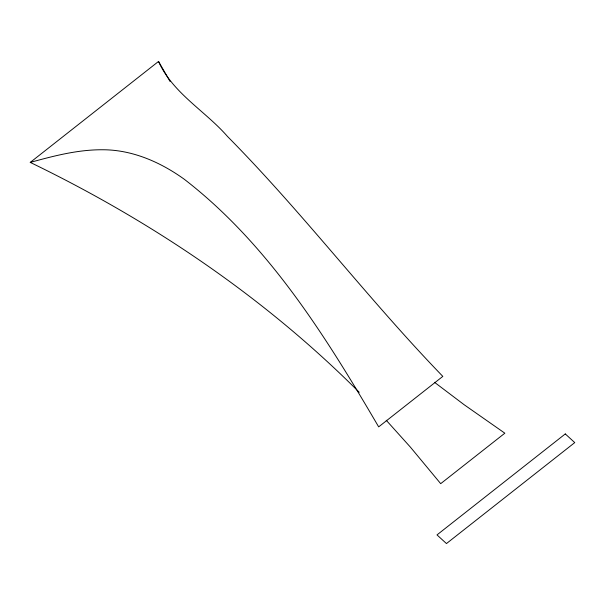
<?xml version="1.0" encoding="UTF-8"?>
<svg xmlns="http://www.w3.org/2000/svg" width="605" height="605" viewBox="0 0 605 605"><rect width="100%" height="100%" fill="white"/><g stroke="black" fill="none" stroke-linecap="round" stroke-linejoin="round"><path stroke-width="0.91" d="M359.241 392.297C264.181 297.078 151.144 220.901 30.25 162.405L158.54 61.438L170.05 81.463M30.25 162.405C53.762 155.946 77.735 149.639 102.298 149.76C132.094 149.647 160.469 162.102 184.298 179.269C268.348 244.193 325.709 336.403 378.67 426.873L442.822 376.386C368.059 299.097 303.105 212.945 227.503 136.465C205.337 110.995 172.675 93.178 158.54 61.438M434.488 382.292L464.201 404.768L504.842 433.188L440.697 483.667L410.387 447.118L386.232 420.271M565.289 433.929L436.999 534.903L446.46 543.562L574.75 442.595L565.289 433.929"/></g></svg>
